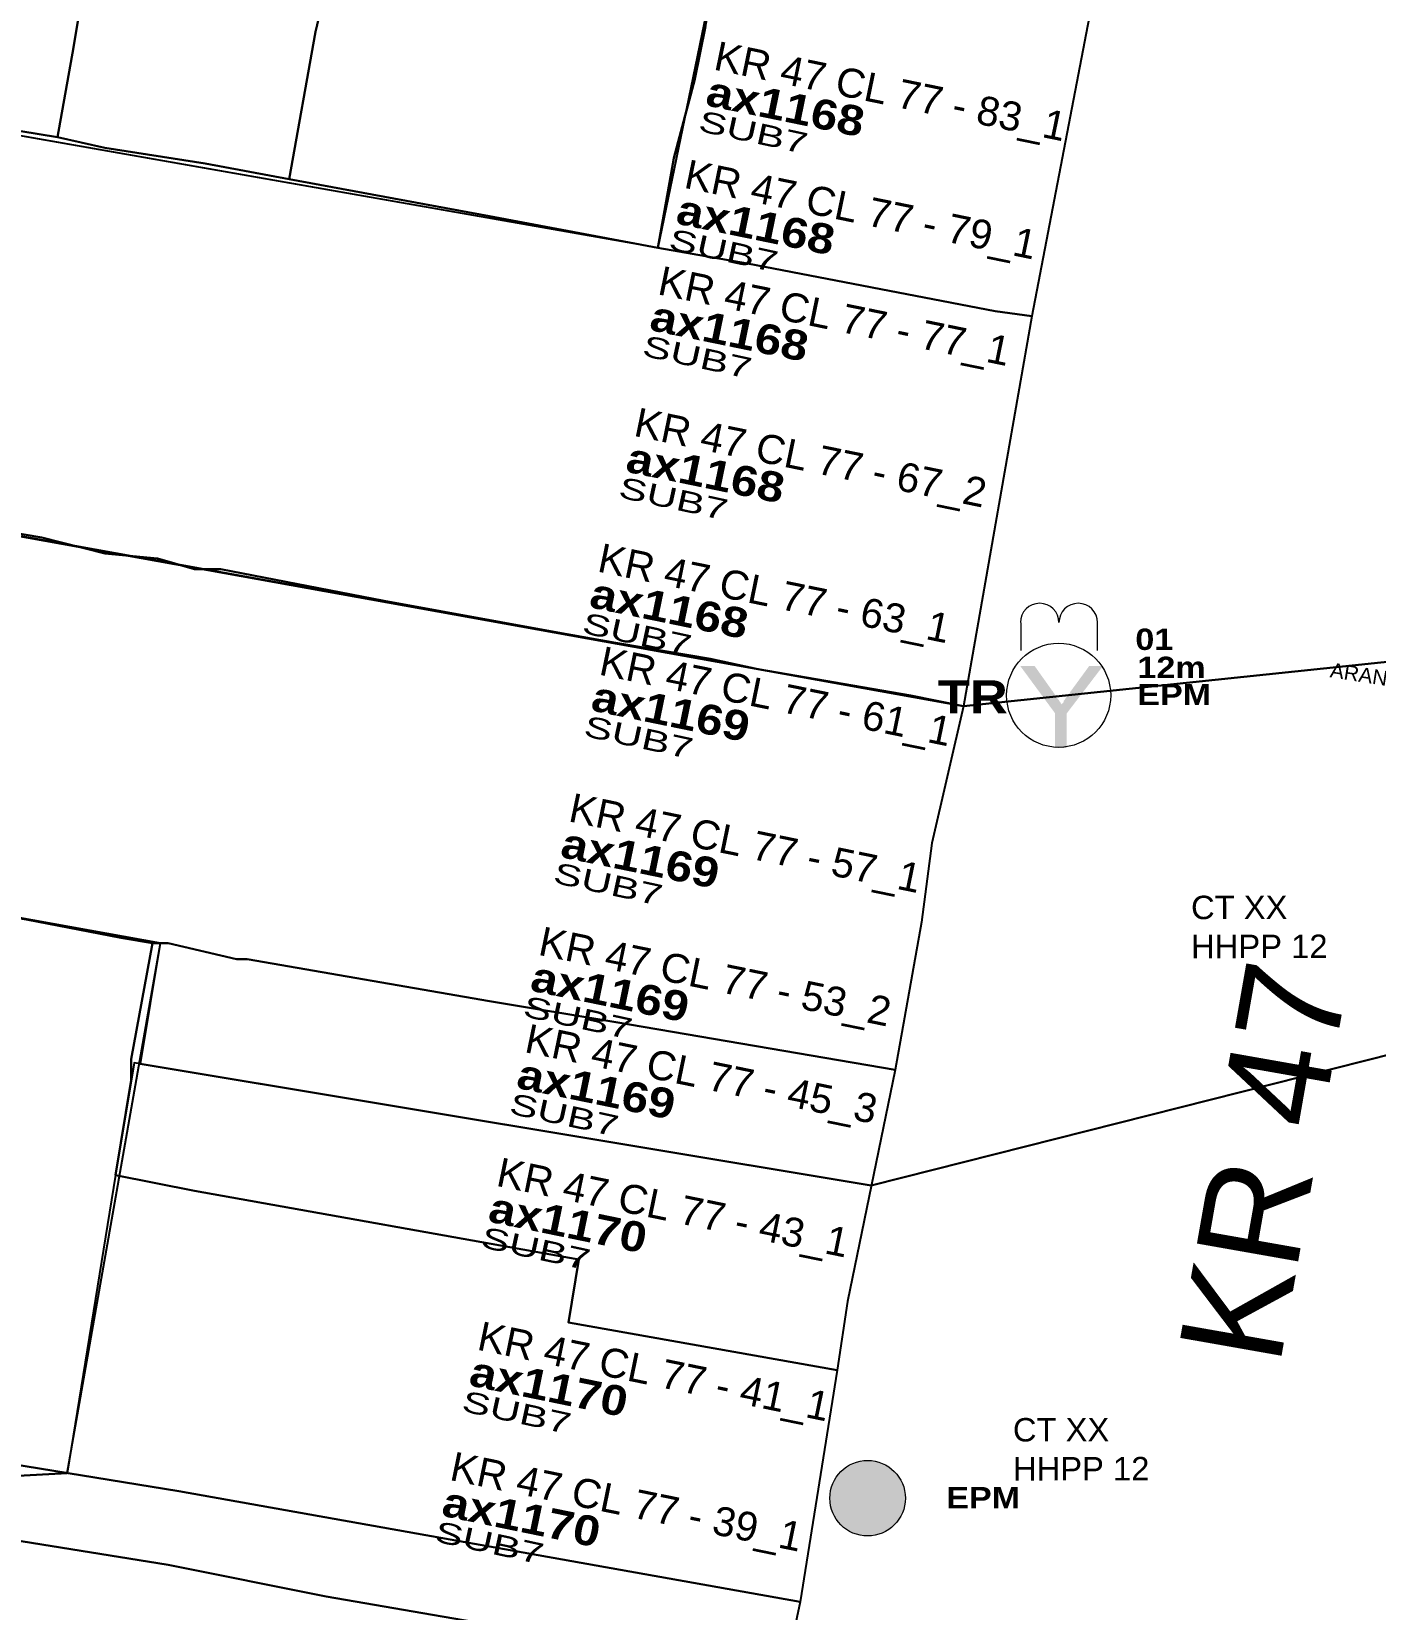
# Model space of a CAD drawing. Header units: inches. Extents: x -75.59 to -67.86, y 4.63 to 13.89.
# Drawn here: x -75.5564809 to -75.5562258, y 6.2708196 to 6.271119 of the extents above; entities that cross this region are included whole.
import ezdxf
from ezdxf.enums import TextEntityAlignment as Align

# ---------------------------------------------------------------- set-up
doc = ezdxf.new("R2010")
doc.units = ezdxf.units.IN
doc.header["$MEASUREMENT"] = 0
for name, color, linetype in [('COBERTURA CTO', 30, 'Continuous'), ('MALLA VIAL', 250, 'Continuous'), ('MANZANAS', 250, 'Continuous'), ('PLACA ZONA ABIERTA', 9, 'Continuous'), ('PREDIOS', 250, 'Continuous')]:
    doc.layers.add(name, color=color, linetype=linetype)
doc.layers.add('CTO POSTE', color=10, linetype='Continuous', lineweight=0)
doc.layers.add('POSTE EPM', color=1, linetype='Continuous', lineweight=20)
doc.styles.add('ARIAL_BLACK', font='')
doc.styles.add('Legend', font='calibri.ttf')
doc.styles.get("Standard").update_dxf_attribs({"font": 'arial.ttf'})
doc.styles.add('TXT CTO Y SS', font='arial.ttf', dxfattribs={"height": 0.5})
doc.styles.get('ARIAL_BLACK').set_extended_font_data('Arial Black', bold=True)

# ---------------------------------------------------------------- blocks, each defined once
blk = doc.blocks.new('POSTE EPM TR')
at = {"layer": 'POSTE EPM'}
blk.add_hatch(color=256, dxfattribs=at).paths.add_polyline_path([(-0.067, -1.007), (-0.067, -0.348), (-0.726, 0.547), (-0.453, 0.547), (-0.117, 0.074), (-0.105, 0.062), (-0.092, 0.037), (-0.08, 0.024), (-0.067, 0), (-0.055, -0.013), (-0.042, -0.038), (-0.03, -0.05), (-0.018, -0.075), (-0.005, -0.087), (0.007, -0.1), (0.02, -0.125), (0.032, -0.137), (0.045, -0.162), (0.057, -0.174), (0.057, -0.187), (0.069, -0.162), (0.082, -0.15), (0.094, -0.137), (0.094, -0.112), (0.107, -0.1), (0.119, -0.087), (0.132, -0.063), (0.144, -0.05), (0.156, -0.025), (0.169, -0.013), (0.181, 0.012), (0.206, 0.024), (0.219, 0.049), (0.231, 0.074), (0.243, 0.087), (0.243, 0.087), (0.579, 0.547), (0.84, 0.547), (0.156, -0.348), (0.156, -1.007)])
at = {"layer": 'POSTE EPM', "lineweight": 0}
blk.add_lwpolyline([(0.741, 1.373, 0.999938), (0.007, 1.373, 0.999938), (-0.726, 1.373)], format="xyb", dxfattribs=at)
for points in [[(-0.714, 1.367), (-0.714, 0.845)], [(0.741, 0.845), (0.741, 1.367)]]:
    blk.add_lwpolyline(points, dxfattribs=at)
blk.add_circle((0.001, -0.007), 0.988, dxfattribs=at)
at = {"layer": 'POSTE EPM', "insert": (-2.297, 0.279), "char_height": 0.625, "attachment_point": 1, "style": 'ARIAL_BLACK'}
blk.add_mtext_dynamic_manual_height_columns('TR', width=1.33938, gutter_width=1, heights=[0], dxfattribs=at)
at = {"layer": 'POSTE EPM', "color": 251, "true_color": 0x545454, "insert": (1.494, 0.211), "char_height": 0.4045, "attachment_point": 1, "style": 'ARIAL_BLACK'}
blk.add_mtext_dynamic_manual_height_columns('EPM', width=1.33938, gutter_width=1, heights=[0], dxfattribs=at)
at = {"layer": 'POSTE EPM', "color": 251, "true_color": 0x545454, "style": 'ARIAL_BLACK'}
for tag, p in [('NO_POSTE', (1.457, 0.854)), ('ALTURA(m)', (1.496, 0.321))]:
    blk.add_attdef(tag, p, '', height=0.405, dxfattribs=at)
at = {"layer": 'POSTE EPM', "color": 251, "true_color": 0x545454, "flags": 1}
for tag, p in [('PRIMARIA', (1.489, -1.185)), ('TRANSFORMADOR', (1.494, -1.577)), ('SECUNDARIA', (1.489, -1.97)), ('ILUMINARIA', (1.494, -2.363)), ('FIBRA_OPTICA', (1.489, -2.755)), ('TELEVISION', (1.489, -3.148)), ('DISTANCIA(m)', (1.489, -3.54)), ('TELEFONIA', (1.509, -3.931)), ('DIRECCION', (1.509, -4.323)), ('ATRIBUTO1', (1.489, -4.709)), ('ATRIBUTO2', (1.489, -5.102)), ('ATRIBUTO3', (1.489, -5.494))]:
    blk.add_attdef(tag, p, '', height=0.328, dxfattribs=at)
blk = doc.blocks.new('POSTE EPM')
at = {"layer": 'POSTE EPM'}
h = blk.add_hatch(color=256, dxfattribs=at)
h.dxf.hatch_style = 1
h.paths.add_polyline_path([(-0.717, -0.002, 1), (0.718, -0.002, 1)])
blk.add_circle((0.001, -0.002), 0.717, dxfattribs=at)
at = {"layer": 'POSTE EPM', "color": 251, "true_color": 0x545454, "insert": (1.494, 0.211), "char_height": 0.4045, "attachment_point": 1, "style": 'ARIAL_BLACK'}
blk.add_mtext_dynamic_manual_height_columns('EPM', width=1.33938, gutter_width=1, heights=[0], dxfattribs=at)
at = {"layer": 'POSTE EPM', "color": 251, "true_color": 0x545454, "style": 'ARIAL_BLACK'}
for tag, p in [('NO_POSTE', (1.457, 0.854)), ('ALTURA(m)', (1.496, 0.321))]:
    blk.add_attdef(tag, p, '', height=0.405, dxfattribs=at)
at = {"layer": 'POSTE EPM', "color": 251, "true_color": 0x545454, "flags": 1}
for tag, p in [('VANO', (1.489, -0.753)), ('PRIMARIA', (1.489, -1.185)), ('TRANSFORMADOR', (1.494, -1.577)), ('SECUNDARIA', (1.489, -1.97)), ('ILUMINARIA', (1.494, -2.363)), ('FIBRA_OPTICA', (1.489, -2.755)), ('TELEVISION', (1.489, -3.148)), ('DISTANCIA(m)', (1.489, -3.54)), ('TELEFONIA', (1.489, -3.947)), ('DIRECCION', (1.489, -4.34)), ('ATRIBUTO1', (1.489, -4.732)), ('ATRIBUTO2', (1.489, -5.125)), ('ATRIBUTO3', (1.489, -5.517))]:
    blk.add_attdef(tag, p, '', height=0.328, dxfattribs=at)
blk = doc.blocks.new('PLACAS ZONA ABIERTA')
at = {"style": 'Legend'}
blk.add_text('CL 82 KR 79 - 03_3', height=0.00001, rotation=318.5317, dxfattribs=at).set_placement((-0.373, -0.08))
blk.add_attdef('NOMBRE_PREDIO', (0, 1.268), '', height=1.033, dxfattribs=at)
blk.add_attdef('DIRECCION_HHPP', (0, 0), '', height=1)
at = {"color": 215, "true_color": 0xa953a0, "style": 'ARIAL_BLACK'}
blk.add_attdef('CTO_ASOCIADA', (-0.028, -1.264), '', height=1.033, dxfattribs=at)
at = {"color": 4, "width": 0.560951}
blk.add_attdef('SUBCLUSTER', text='', height=0.723, rotation=359.3319, dxfattribs=at).set_placement((-0.09, -2.181), (3.72, -2.226), align=Align.FIT)
at = {"color": 1, "flags": 1}
for tag, rotation, width, p, p2 in [('ATRIBUTO1', 359.5618, 0.571131, (4.312, -2.2), (7.55, -2.225)), ('ATRIBUTO3', 359.661, 0.560841, (0.026, -3.108), (3.205, -3.127))]:
    blk.add_attdef(tag, text='', height=0.723, rotation=rotation, dxfattribs=dict(at, width=width)).set_placement(p, p2, align=Align.FIT)
at = {"color": 1, "width": 0.560951, "flags": 1}
blk.add_attdef('ATRIBUTO2', (7.891, -2.25), '', height=0.723, rotation=359.3319, dxfattribs=at)
blk = doc.blocks.new('*U184')
at = {"layer": 'CTO POSTE', "lineweight": 0}
h = blk.add_hatch(color=256, dxfattribs=at)
h.dxf.hatch_style = 1
edge = h.paths.add_edge_path()
edge.add_arc((-1.166, 0.53), 0.0427, -179.8758, 180.1242, ccw=False)
edge = h.paths.add_edge_path()
edge.add_arc((-1.165, 0.381), 0.0427, -179.8758, 180.1242, ccw=False)
edge = h.paths.add_edge_path()
edge.add_arc((-1.165, 0.242), 0.0427, -179.8758, 180.1242, ccw=False)
edge = h.paths.add_edge_path()
edge.add_arc((-1.165, 0.087), 0.0427, -179.8758, 180.1242, ccw=False)
edge = h.paths.add_edge_path()
edge.add_arc((-1.164, -0.066), 0.0427, -179.8758, 180.1242, ccw=False)
edge = h.paths.add_edge_path()
edge.add_arc((-1.164, -0.213), 0.0427, -179.8758, 180.1242, ccw=False)
edge = h.paths.add_edge_path()
edge.add_arc((-1.164, -0.339), 0.0427, -179.8758, 180.1242, ccw=False)
edge = h.paths.add_edge_path()
edge.add_arc((-1.163, -0.503), 0.0427, -179.8758, 180.1242, ccw=False)
h = blk.add_hatch(color=1, dxfattribs=at)
h.dxf.hatch_style = 1
edge = h.paths.add_edge_path()
edge.add_arc((0.001, 0), 0.0406, -179.8758, 180.1242, ccw=False)
at = {"layer": 'CTO POSTE', "color": 1, "lineweight": 0}
for p, q in [((-0.967, 0.592), (-1.123, 0.592)), ((-1.123, 0.592), (-1.121, -0.591)), ((-1.123, 0.469), (-1.123, 0.592)), ((-0.967, 0.469), (-1.123, 0.469)), ((-0.038, 0.003), (-0.967, 0.592)), ((-0.964, -0.59), (-0.967, 0.592)), ((-0.966, 0.313), (-1.122, 0.313)), ((-0.966, 0.167), (-1.122, 0.166)), ((-0.966, 0.027), (-1.122, 0.027)), ((-0.038, 0.003), (-0.964, -0.59)), ((-0.965, -0.122), (-1.122, -0.123)), ((-0.965, -0.275), (-1.121, -0.276)), ((-0.965, -0.418), (-1.121, -0.419)), ((-1.121, -0.591), (-0.964, -0.59))]:
    blk.add_line(p, q, dxfattribs=at)
for centre in [(-1.166, 0.53), (-1.165, 0.381), (-1.165, 0.241), (-1.165, 0.087), (-1.164, -0.066), (-1.164, -0.213), (-1.164, -0.339), (-1.163, -0.503)]:
    blk.add_circle(centre, 0.0427, dxfattribs=at)
at = {"layer": 'CTO POSTE', "color": 2, "lineweight": 0, "true_color": 0xf1eb1f, "extrusion": (0, 0, -1)}
blk.add_ellipse((-0.69, 0.022), major_axis=(0.447, 0.71), ratio=1, start_param=4.159629210123316, end_param=10.4428145173029, dxfattribs=at)
at = {"layer": 'CTO POSTE', "lineweight": 0, "attachment_point": 3, "rotation": 0.1242}
for s, width, heights, insert, char_height in [('\\pxsm0.95;1\\P2\\P3\\P4\\P5\\P6\\P7\\P8', 27.14383, [118.292], (-1.021, 0.577), 0.09172), ('1:8', 18.56063, [0], (-0.336, 0.147), 0.2799)]:
    blk.add_mtext_dynamic_manual_height_columns(s, width=width, gutter_width=10.755, heights=heights, dxfattribs=dict(at, insert=insert, char_height=char_height))
at = {"layer": 'CTO POSTE', "lineweight": 0, "style": 'TXT CTO Y SS'}
for tag, p in [('NAMECTO', (-2.956, 0.369)), ('OSPCTONAME', (-4.853, 0.073)), ('SSNAME', (-2.955, -0.223))]:
    blk.add_attdef(tag, p, '', height=0.195, rotation=0, dxfattribs=at)
at = {"layer": 'CTO POSTE', "color": 5, "lineweight": 0, "style": 'TXT CTO Y SS'}
blk.add_attdef('SUBCLUSTER', (-1.84, -0.497), '', height=0.195, rotation=0, dxfattribs=at)
at = {"layer": 'CTO POSTE', "color": 5, "lineweight": 0, "style": 'TXT CTO Y SS', "flags": 1}
for tag, p in [('ATRIBUTO1', (-1.875, -0.814)), ('ATRIBUTO2', (-1.875, -1.081)), ('ATRIBUTO3', (-1.875, -1.343))]:
    blk.add_attdef(tag, p, '', height=0.195, rotation=0, dxfattribs=at)

msp = doc.modelspace()

# ---------------------------------------------------------------- linework, layer by layer
at = {"layer": 'COBERTURA CTO'}
for points in [[(-75.556447, 6.2713855), (-75.55643782, 6.27148966), (-75.55643782, 6.27151392), (-75.556481, 6.271532), (-75.55641626, 6.27188805), (-75.556242, 6.271859), (-75.556253, 6.271804), (-75.55619826, 6.27179505), (-75.55625466, 6.2714951), (-75.556306, 6.271362), (-75.5563328, 6.27121977), (-75.556362, 6.271078), (-75.55650146, 6.2711025)], [(-75.55705615, 6.27138461), (-75.557074, 6.271331), (-75.55718735, 6.27135277), (-75.55729606, 6.27073607), (-75.55692, 6.270668), (-75.55690681, 6.27074533), (-75.556863, 6.270736), (-75.55686072, 6.27075094), (-75.55679276, 6.27074058), (-75.556774, 6.270797), (-75.55671166, 6.2707861), (-75.55670957, 6.27079793), (-75.556568, 6.270773), (-75.556556, 6.270841), (-75.55647417, 6.27084543), (-75.55645644, 6.27094599), (-75.55667186, 6.27098477), (-75.55664048, 6.27117024), (-75.5568262, 6.27119992), (-75.556811, 6.271287), (-75.556883, 6.271299), (-75.556873, 6.271367), (-75.557054, 6.271398)], [(-75.555783, 6.271091), (-75.55612414, 6.27114982), (-75.556278, 6.27113117), (-75.556348, 6.271146), (-75.556362, 6.271078), (-75.55651907, 6.27110559), (-75.55653158, 6.27103193), (-75.556304, 6.270991), (-75.556151, 6.271007), (-75.555809, 6.270947)], [(-75.55616348, 6.27093993), (-75.55581987, 6.27088489), (-75.55581676, 6.27090145), (-75.555809, 6.270947), (-75.556151, 6.271007), (-75.556304, 6.270991), (-75.556659, 6.271055), (-75.55667251, 6.2709841), (-75.5564565, 6.270946), (-75.55646031, 6.27092314), (-75.5563215, 6.2709), (-75.55616348, 6.27093993), (-75.55616348, 6.27093993), (-75.55616348, 6.27093993), (-75.55616348, 6.27093993)], [(-75.556136, 6.270717), (-75.55606506, 6.2707037), (-75.55604578, 6.27081613), (-75.55590609, 6.27079041), (-75.555901, 6.270823), (-75.555894, 6.270858), (-75.55582697, 6.27084617), (-75.55581988, 6.27088482), (-75.55616348, 6.27093993), (-75.55616348, 6.27093993), (-75.55616348, 6.27093993), (-75.55616348, 6.27093993), (-75.55616348, 6.27093993), (-75.5563215, 6.2709), (-75.55646145, 6.27092332), (-75.556465, 6.270902), (-75.55647417, 6.27084543), (-75.556556, 6.270841), (-75.556564, 6.2707945), (-75.55634752, 6.27075427), (-75.55620216, 6.27072803)]]:
    msp.add_lwpolyline(points, close=True, dxfattribs=at)
at = {"layer": 'MANZANAS'}
msp.add_polyline3d([(-75.556278, 6.271133, 0), (-75.556291, 6.271065, 0), (-75.556304, 6.270991, 0), (-75.55631, 6.270965, 0), (-75.556312, 6.27095, 0), (-75.556317, 6.270922, 0), (-75.556326, 6.270878, 0), (-75.556328, 6.270865, 0), (-75.556335, 6.270821, 0), (-75.556338, 6.270807, 0), (-75.556351, 6.270735, 0), (-75.556364, 6.270655, 0), (-75.556374, 6.270598, 0), (-75.556375, 6.270589, 0), (-75.556381, 6.270558, 0), (-75.556387, 6.270524, 0), (-75.556406, 6.270515, 0), (-75.556457, 6.270524, 0), (-75.556507, 6.270533, 0)], dxfattribs=at)
at = {"layer": 'PREDIOS'}
for points in [[(-75.556471, 6.271128, 0), (-75.556473, 6.271116, 0), (-75.556473, 6.271116, 0), (-75.556476, 6.271099, 0), (-75.556519, 6.271106, 0), (-75.556517, 6.271118, 0), (-75.556509, 6.271161, 0)], [(-75.556422, 6.27114, 0), (-75.556427, 6.271119, 0), (-75.556427, 6.271119, 0), (-75.556432, 6.271091, 0), (-75.556448, 6.271094, 0), (-75.556467, 6.271097, 0), (-75.556476, 6.271099, 0), (-75.556473, 6.271116, 0), (-75.556471, 6.271128, 0)], [(-75.556353, 6.27112, 0), (-75.556355, 6.27111, 0), (-75.556359, 6.271095, 0), (-75.556359, 6.271095, 0), (-75.556362, 6.271078, 0), (-75.556394, 6.271084, 0), (-75.556432, 6.271091, 0), (-75.556427, 6.271119, 0), (-75.556422, 6.27114, 0)], [(-75.556519, 6.271106, 0), (-75.556476, 6.271099, 0), (-75.556467, 6.271097, 0), (-75.556448, 6.271094, 0), (-75.556432, 6.271091, 0), (-75.556394, 6.271084, 0), (-75.556362, 6.271078, 0), (-75.556345, 6.271075, 0), (-75.556298, 6.271066, 0), (-75.556291, 6.271065, 0), (-75.556291, 6.271065, 0), (-75.556304, 6.270991, 0), (-75.556314, 6.270993, 0), (-75.556343, 6.270998, 0), (-75.556352, 6.271, 0), (-75.556364, 6.271002, 0), (-75.55637, 6.271003, 0), (-75.556381, 6.271005, 0), (-75.556414, 6.271011, 0), (-75.556445, 6.271017, 0), (-75.55645, 6.271017, 0), (-75.556457, 6.271019, 0), (-75.556467, 6.27102, 0), (-75.556479, 6.271023, 0), (-75.556532, 6.271032, 0)], [(-75.556532, 6.271032, 0), (-75.556479, 6.271023, 0), (-75.556467, 6.27102, 0), (-75.556457, 6.271019, 0), (-75.55645, 6.271017, 0), (-75.556445, 6.271017, 0), (-75.556414, 6.271011, 0), (-75.556381, 6.271005, 0), (-75.55637, 6.271003, 0), (-75.556364, 6.271002, 0), (-75.556352, 6.271, 0), (-75.556343, 6.270998, 0), (-75.556314, 6.270993, 0), (-75.556304, 6.270991, 0), (-75.55631, 6.270965, 0), (-75.556312, 6.27095, 0), (-75.556312, 6.27095, 0), (-75.556317, 6.270922, 0), (-75.55637, 6.270931, 0), (-75.556394, 6.270935, 0), (-75.55644, 6.270943, 0), (-75.556442, 6.270943, 0), (-75.556455, 6.270946, 0), (-75.556458, 6.270946, 0), (-75.556464, 6.270947, 0), (-75.5565, 6.270954, 0)]]:
    msp.add_polyline3d(points, dxfattribs=at)
for points in [[(-75.556278, 6.271133, 0), (-75.556291, 6.271065, 0), (-75.556298, 6.271066, 0), (-75.556345, 6.271075, 0), (-75.556362, 6.271078, 0), (-75.556359, 6.271095, 0), (-75.556355, 6.27111, 0), (-75.556353, 6.27112, 0), (-75.556348, 6.271146, 0), (-75.556298, 6.271137, 0), (-75.556278, 6.271133, 0)], [(-75.556328, 6.270865, 0), (-75.556335, 6.270821, 0), (-75.556453, 6.270842, 0), (-75.55649, 6.270848, 0), (-75.556572, 6.270863, 0), (-75.556579, 6.270864, 0), (-75.556689, 6.270884, 0), (-75.55668, 6.270936, 0), (-75.556672, 6.270984, 0), (-75.556619, 6.270974, 0), (-75.556605, 6.270972, 0), (-75.556576, 6.270967, 0), (-75.556539, 6.27096, 0), (-75.5565, 6.270954, 0), (-75.556464, 6.270947, 0), (-75.556458, 6.270946, 0), (-75.556462, 6.270924, 0), (-75.556462, 6.27092, 0), (-75.556465, 6.270902, 0), (-75.55645, 6.270899, 0), (-75.556377, 6.270886, 0), (-75.556379, 6.270874, 0), (-75.556328, 6.270865, 0)], [(-75.556326, 6.270878, 0), (-75.556328, 6.270865, 0), (-75.556379, 6.270874, 0), (-75.556377, 6.270886, 0), (-75.55645, 6.270899, 0), (-75.556465, 6.270902, 0), (-75.556462, 6.27092, 0), (-75.556462, 6.270924, 0), (-75.556458, 6.270946, 0), (-75.556455, 6.270946, 0), (-75.556442, 6.270943, 0), (-75.55644, 6.270943, 0), (-75.556394, 6.270935, 0), (-75.55637, 6.270931, 0), (-75.556317, 6.270922, 0), (-75.556326, 6.270878, 0)], [(-75.556572, 6.270863, 0), (-75.55649, 6.270848, 0), (-75.556453, 6.270842, 0), (-75.556335, 6.270821, 0), (-75.556338, 6.270807, 0), (-75.556425, 6.270822, 0), (-75.556455, 6.270828, 0), (-75.556492, 6.270834, 0), (-75.556516, 6.270838, 0), (-75.556529, 6.27084, 0), (-75.556529, 6.270837, 0), (-75.556556, 6.270841, 0), (-75.556559, 6.270823, 0), (-75.55656, 6.270816, 0), (-75.556568, 6.270773, 0), (-75.556654, 6.270788, 0), (-75.55671, 6.270798, 0), (-75.556706, 6.27082, 0), (-75.556705, 6.270827, 0), (-75.556701, 6.270856, 0), (-75.556694, 6.270855, 0), (-75.556689, 6.270884, 0), (-75.556579, 6.270864, 0), (-75.556572, 6.270863, 0)], [(-75.556556, 6.270841, 0), (-75.556529, 6.270837, 0), (-75.556529, 6.27084, 0), (-75.556516, 6.270838, 0), (-75.556492, 6.270834, 0), (-75.556455, 6.270828, 0), (-75.556425, 6.270822, 0), (-75.556338, 6.270807, 0), (-75.556351, 6.270735, 0), (-75.556397, 6.270743, 0), (-75.556406, 6.270745, 0), (-75.55642, 6.270747, 0), (-75.556428, 6.270749, 0), (-75.556437, 6.27075, 0), (-75.55644, 6.270751, 0), (-75.556452, 6.270753, 0), (-75.556505, 6.270762, 0), (-75.556527, 6.270766, 0), (-75.556559, 6.270772, 0), (-75.556568, 6.270773, 0), (-75.55656, 6.270816, 0), (-75.556559, 6.270823, 0), (-75.556556, 6.270841, 0)]]:
    msp.add_polyline3d(points, close=True, dxfattribs=at)

# ---------------------------------------------------------------- block references
at = {"layer": 'CTO POSTE', "xscale": 1.444706489873691e-05, "yscale": 1.444706489873691e-05, "zscale": 1.444706489873691e-05, "rotation": 351.1430393450123}
msp.add_blockref('*U184', (-75.55616542, 6.27098468), dxfattribs=at).add_auto_attribs({'OSPCTONAME': 'ARANJ-CTO4-SP25-CA03', 'NAMECTO': 'CT4-25-03', 'SSNAME': 'SS4-25-03', 'SUBCLUSTER': 'SCL 15'})
at = {"layer": 'PLACA ZONA ABIERTA'}
ref = msp.add_blockref('PLACAS ZONA ABIERTA', (-75.55635165, 6.27111187), dxfattribs=dict(at, xscale=5.500000000000001e-06, yscale=5.500000000000001e-06, zscale=5.500000000000001e-06, rotation=348.3838897462729))
ref.add_attrib('DIRECCION_HHPP', 'KR 47 CL 77 - 83_1', (-75.55635165, 6.27111187), dxfattribs={"layer": '0', "height": 0.0000055, "rotation": 348.3839})
ref.add_attrib('CTO_ASOCIADA', 'ax1168', (-75.5563532, 6.27110509), dxfattribs={"layer": '0', "color": 215, "true_color": 0xa953a0, "height": 0.000005682, "rotation": 348.3839, "style": 'ARIAL_BLACK'})
ref.add_attrib('SUBCLUSTER', 'SUB7', dxfattribs={"layer": '0', "color": 4, "height": 0.000003977, "rotation": 347.7158, "width": 1.443794}).set_placement((-75.55635455, 6.27110022), (-75.55633407, 6.27109576), align=Align.FIT)
ref = msp.add_blockref('PLACAS ZONA ABIERTA', (-75.55635728, 6.27108943), dxfattribs=dict(at, xscale=5.500000000000001e-06, yscale=5.500000000000001e-06, zscale=5.500000000000001e-06, rotation=348.3838897462729))
ref.add_attrib('DIRECCION_HHPP', 'KR 47 CL 77 - 79_1', (-75.55635728, 6.27108943), dxfattribs={"layer": '0', "height": 0.0000055, "rotation": 348.3839})
ref.add_attrib('CTO_ASOCIADA', 'ax1168', (-75.55635883, 6.27108265), dxfattribs={"layer": '0', "color": 215, "true_color": 0xa953a0, "height": 0.000005682, "rotation": 348.3839, "style": 'ARIAL_BLACK'})
ref.add_attrib('SUBCLUSTER', 'SUB7', dxfattribs={"layer": '0', "color": 4, "height": 0.000003977, "rotation": 347.7158, "width": 1.443794}).set_placement((-75.55636018, 6.27107778), (-75.55633971, 6.27107332), align=Align.FIT)
ref = msp.add_blockref('PLACAS ZONA ABIERTA', (-75.55636229, 6.27106921), dxfattribs=dict(at, xscale=5.500000000000001e-06, yscale=5.500000000000001e-06, zscale=5.500000000000001e-06, rotation=348.3838897462729))
ref.add_attrib('DIRECCION_HHPP', 'KR 47 CL 77 - 77_1', (-75.55636229, 6.27106921), dxfattribs={"layer": '0', "height": 0.0000055, "rotation": 348.3839})
ref.add_attrib('CTO_ASOCIADA', 'ax1168', (-75.55636384, 6.27106244), dxfattribs={"layer": '0', "color": 215, "true_color": 0xa953a0, "height": 0.000005682, "rotation": 348.3839, "style": 'ARIAL_BLACK'})
ref.add_attrib('SUBCLUSTER', 'SUB7', dxfattribs={"layer": '0', "color": 4, "height": 0.000003977, "rotation": 347.7158, "width": 1.443794}).set_placement((-75.55636519, 6.27105756), (-75.55634471, 6.2710531), align=Align.FIT)
ref = msp.add_blockref('PLACAS ZONA ABIERTA', (-75.55636682, 6.27104234), dxfattribs=dict(at, xscale=5.500000000000001e-06, yscale=5.500000000000001e-06, zscale=5.500000000000001e-06, rotation=348.3838897462729))
ref.add_attrib('DIRECCION_HHPP', 'KR 47 CL 77 - 67_2', (-75.55636682, 6.27104234), dxfattribs={"layer": '0', "height": 0.0000055, "rotation": 348.3839})
ref.add_attrib('CTO_ASOCIADA', 'ax1168', (-75.55636837, 6.27103556), dxfattribs={"layer": '0', "color": 215, "true_color": 0xa953a0, "height": 0.000005682, "rotation": 348.3839, "style": 'ARIAL_BLACK'})
ref.add_attrib('SUBCLUSTER', 'SUB7', dxfattribs={"layer": '0', "color": 4, "height": 0.000003977, "rotation": 347.7158, "width": 1.443794}).set_placement((-75.55636972, 6.27103069), (-75.55634924, 6.27102623), align=Align.FIT)
ref = msp.add_blockref('PLACAS ZONA ABIERTA', (-75.55637372, 6.27101659), dxfattribs=dict(at, xscale=5.500000000000001e-06, yscale=5.500000000000001e-06, zscale=5.500000000000001e-06, rotation=348.3838897462729))
ref.add_attrib('DIRECCION_HHPP', 'KR 47 CL 77 - 63_1', (-75.55637372, 6.27101659), dxfattribs={"layer": '0', "height": 0.0000055, "rotation": 348.3839})
ref.add_attrib('CTO_ASOCIADA', 'ax1168', (-75.55637527, 6.27100982), dxfattribs={"layer": '0', "color": 215, "true_color": 0xa953a0, "height": 0.000005682, "rotation": 348.3839, "style": 'ARIAL_BLACK'})
ref.add_attrib('SUBCLUSTER', 'SUB7', dxfattribs={"layer": '0', "color": 4, "height": 0.000003977, "rotation": 347.7158, "width": 1.443794}).set_placement((-75.55637662, 6.27100494), (-75.55635614, 6.27100048), align=Align.FIT)
ref = msp.add_blockref('PLACAS ZONA ABIERTA', (-75.55637342, 6.27099703), dxfattribs=dict(at, xscale=5.500000000000001e-06, yscale=5.500000000000001e-06, zscale=5.500000000000001e-06, rotation=348.3838897462729))
ref.add_attrib('DIRECCION_HHPP', 'KR 47 CL 77 - 61_1', (-75.55637342, 6.27099703), dxfattribs={"layer": '0', "height": 0.0000055, "rotation": 348.3839})
ref.add_attrib('CTO_ASOCIADA', 'ax1169', (-75.55637497, 6.27099025), dxfattribs={"layer": '0', "color": 215, "true_color": 0xa953a0, "height": 0.000005682, "rotation": 348.3839, "style": 'ARIAL_BLACK'})
ref.add_attrib('SUBCLUSTER', 'SUB7', dxfattribs={"layer": '0', "color": 4, "height": 0.000003977, "rotation": 347.7158, "width": 1.443794}).set_placement((-75.55637632, 6.27098538), (-75.55635584, 6.27098092), align=Align.FIT)
ref = msp.add_blockref('PLACAS ZONA ABIERTA', (-75.55637921, 6.27096918), dxfattribs=dict(at, xscale=5.500000000000001e-06, yscale=5.500000000000001e-06, zscale=5.500000000000001e-06, rotation=348.3838897462729))
ref.add_attrib('DIRECCION_HHPP', 'KR 47 CL 77 - 57_1', (-75.55637921, 6.27096918), dxfattribs={"layer": '0', "height": 0.0000055, "rotation": 348.3839})
ref.add_attrib('CTO_ASOCIADA', 'ax1169', (-75.55638076, 6.27096241), dxfattribs={"layer": '0', "color": 215, "true_color": 0xa953a0, "height": 0.000005682, "rotation": 348.3839, "style": 'ARIAL_BLACK'})
ref.add_attrib('SUBCLUSTER', 'SUB7', dxfattribs={"layer": '0', "color": 4, "height": 0.000003977, "rotation": 347.7158, "width": 1.443794}).set_placement((-75.55638211, 6.27095753), (-75.55636163, 6.27095307), align=Align.FIT)
ref = msp.add_blockref('PLACAS ZONA ABIERTA', (-75.55638495, 6.27094384), dxfattribs=dict(at, xscale=5.500000000000001e-06, yscale=5.500000000000001e-06, zscale=5.500000000000001e-06, rotation=348.3838897462729))
ref.add_attrib('DIRECCION_HHPP', 'KR 47 CL 77 - 53_2', (-75.55638495, 6.27094384), dxfattribs={"layer": '0', "height": 0.0000055, "rotation": 348.3839})
ref.add_attrib('CTO_ASOCIADA', 'ax1169', (-75.5563865, 6.27093706), dxfattribs={"layer": '0', "color": 215, "true_color": 0xa953a0, "height": 0.000005682, "rotation": 348.3839, "style": 'ARIAL_BLACK'})
ref.add_attrib('SUBCLUSTER', 'SUB7', dxfattribs={"layer": '0', "color": 4, "height": 0.000003977, "rotation": 347.7158, "width": 1.443794}).set_placement((-75.55638785, 6.27093218), (-75.55636737, 6.27092772), align=Align.FIT)
ref = msp.add_blockref('PLACAS ZONA ABIERTA', (-75.55638756, 6.27092537), dxfattribs=dict(at, xscale=5.500000000000001e-06, yscale=5.500000000000001e-06, zscale=5.500000000000001e-06, rotation=348.3838897462729))
ref.add_attrib('DIRECCION_HHPP', 'KR 47 CL 77 - 45_3', (-75.55638756, 6.27092537), dxfattribs={"layer": '0', "height": 0.0000055, "rotation": 348.3839})
ref.add_attrib('CTO_ASOCIADA', 'ax1169', (-75.55638911, 6.27091859), dxfattribs={"layer": '0', "color": 215, "true_color": 0xa953a0, "height": 0.000005682, "rotation": 348.3839, "style": 'ARIAL_BLACK'})
ref.add_attrib('SUBCLUSTER', 'SUB7', dxfattribs={"layer": '0', "color": 4, "height": 0.000003977, "rotation": 347.7158, "width": 1.443794}).set_placement((-75.55639046, 6.27091372), (-75.55636998, 6.27090926), align=Align.FIT)
ref = msp.add_blockref('PLACAS ZONA ABIERTA', (-75.55639294, 6.2709), dxfattribs=dict(at, xscale=5.500000000000001e-06, yscale=5.500000000000001e-06, zscale=5.500000000000001e-06, rotation=348.3838897462729))
ref.add_attrib('DIRECCION_HHPP', 'KR 47 CL 77 - 43_1', (-75.55639294, 6.2709), dxfattribs={"layer": '0', "height": 0.0000055, "rotation": 348.3839})
ref.add_attrib('CTO_ASOCIADA', 'ax1170', (-75.55639449, 6.27089322), dxfattribs={"layer": '0', "color": 215, "true_color": 0xa953a0, "height": 0.000005682, "rotation": 348.3839, "style": 'ARIAL_BLACK'})
ref.add_attrib('SUBCLUSTER', 'SUB7', dxfattribs={"layer": '0', "color": 4, "height": 0.000003977, "rotation": 347.7158, "width": 1.443794}).set_placement((-75.55639584, 6.27088835), (-75.55637536, 6.27088389), align=Align.FIT)
ref = msp.add_blockref('PLACAS ZONA ABIERTA', (-75.55639657, 6.2708689), dxfattribs=dict(at, xscale=5.500000000000001e-06, yscale=5.500000000000001e-06, zscale=5.500000000000001e-06, rotation=348.3838897462729))
ref.add_attrib('DIRECCION_HHPP', 'KR 47 CL 77 - 41_1', (-75.55639657, 6.2708689), dxfattribs={"layer": '0', "height": 0.0000055, "rotation": 348.3839})
ref.add_attrib('CTO_ASOCIADA', 'ax1170', (-75.55639812, 6.27086213), dxfattribs={"layer": '0', "color": 215, "true_color": 0xa953a0, "height": 0.000005682, "rotation": 348.3839, "style": 'ARIAL_BLACK'})
ref.add_attrib('SUBCLUSTER', 'SUB7', dxfattribs={"layer": '0', "color": 4, "height": 0.000003977, "rotation": 347.7158, "width": 1.443794}).set_placement((-75.55639947, 6.27085725), (-75.55637899, 6.27085279), align=Align.FIT)
ref = msp.add_blockref('PLACAS ZONA ABIERTA', (-75.55640177, 6.27084417), dxfattribs=dict(at, xscale=5.500000000000001e-06, yscale=5.500000000000001e-06, zscale=5.500000000000001e-06, rotation=348.3838897462729))
ref.add_attrib('DIRECCION_HHPP', 'KR 47 CL 77 - 39_1', (-75.55640177, 6.27084417), dxfattribs={"layer": '0', "height": 0.0000055, "rotation": 348.3839})
ref.add_attrib('CTO_ASOCIADA', 'ax1170', (-75.55640332, 6.27083739), dxfattribs={"layer": '0', "color": 215, "true_color": 0xa953a0, "height": 0.000005682, "rotation": 348.3839, "style": 'ARIAL_BLACK'})
ref.add_attrib('SUBCLUSTER', 'SUB7', dxfattribs={"layer": '0', "color": 4, "height": 0.000003977, "rotation": 347.7158, "width": 1.443794}).set_placement((-75.55640467, 6.27083251), (-75.55638419, 6.27082805), align=Align.FIT)
at = {"layer": 'POSTE EPM', "xscale": 1.000000000295132e-05, "yscale": 1.000000000295132e-05, "zscale": 1.000000000295132e-05}
msp.add_blockref('POSTE EPM TR', (-75.55628594, 6.27099313), dxfattribs=at).add_auto_attribs({'NO_POSTE': '01', 'ALTURA(m)': '12m'})
msp.add_blockref('POSTE EPM', (-75.55632221, 6.27084069), dxfattribs=at)

# ---------------------------------------------------------------- texts
at = {"layer": 'COBERTURA CTO', "char_height": 0.0000044482, "attachment_point": 1, "rotation": 0.0928}
for insert in [(-75.5562608, 6.27095502), (-75.55629462, 6.27085588)]:
    msp.add_mtext_dynamic_manual_height_columns('\\pxt1;CT XX\\P\\ptz;HHPP 12', width=0.0000426302, gutter_width=0.00002224, heights=[0.00003005], dxfattribs=dict(at, insert=insert))
at = {"layer": 'MALLA VIAL'}
msp.add_text('KR 47', height=0.000019522, rotation=80, dxfattribs=at).set_placement((-75.556244, 6.2708655))

doc.saveas('drawing.dxf')
